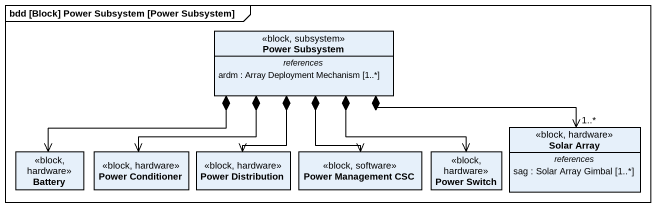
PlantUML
@startuml
mainframe bdd [Block] Power Subsystem [Power Subsystem]
hide circle
hide empty members
class "Power Subsystem" as Power_Subsystem <<block, subsystem>> {
  -- references --
  ardm : Array Deployment Mechanism [1..*]
}
class Battery <<block, hardware>>
class "Power Conditioner" as Power_Conditioner <<block, hardware>>
class "Power Distribution" as Power_Distribution <<block, hardware>>
class "Power Management CSC" as Power_Management_CSC <<block, software>>
class "Power Switch" as Power_Switch <<block, hardware>>
class "Solar Array" as Solar_Array <<block, hardware>> {
  -- references --
  sag : Solar Array Gimbal [1..*]
}
Power_Subsystem *-left-> Battery
Power_Subsystem *--> Power_Conditioner
Power_Subsystem *--> Power_Distribution
Power_Subsystem *--> Power_Management_CSC
Power_Subsystem *--> Power_Switch
Power_Subsystem *-right-> "1..*" Solar_Array
@enduml
